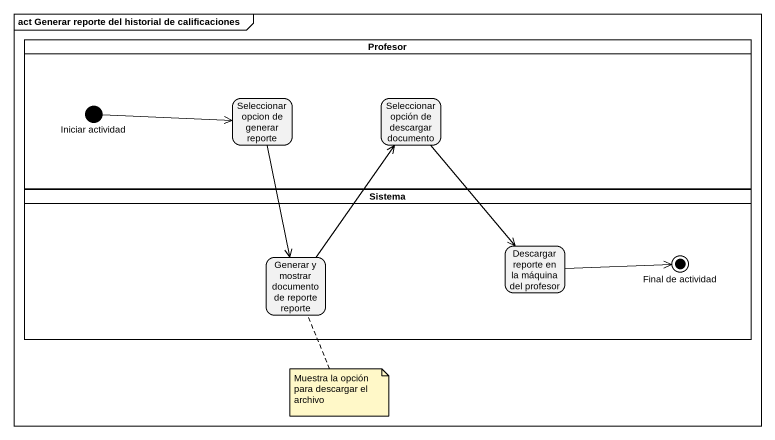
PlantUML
@startuml
mainframe act Generar reporte del historial de calificaciones
hide empty description
state Profesor <<partition>> {
  state "Iniciar actividad" as Iniciar_actividad <<start>>
  state "Seleccionar opcion de generar reporte" as Seleccionar_opcion_de
  state "Seleccionar opción de descargar documento" as Seleccionar_opción_de
}
state Sistema <<partition>> {
  state "Generar y mostrar documento de reporte reporte" as Generar_y_mostrar_documento
  state "Descargar reporte en la máquina del profesor" as Descargar_reporte_en_la
  state "Final de actividad" as Final_de_actividad <<end>>
}
Iniciar_actividad -right-> Seleccionar_opcion_de
Seleccionar_opcion_de --> Generar_y_mostrar_documento
Seleccionar_opción_de --> Descargar_reporte_en_la
Generar_y_mostrar_documento -up-> Seleccionar_opción_de
Descargar_reporte_en_la -right-> Final_de_actividad
note bottom of Generar_y_mostrar_documento : Muestra la opción para descargar el archivo
@enduml
